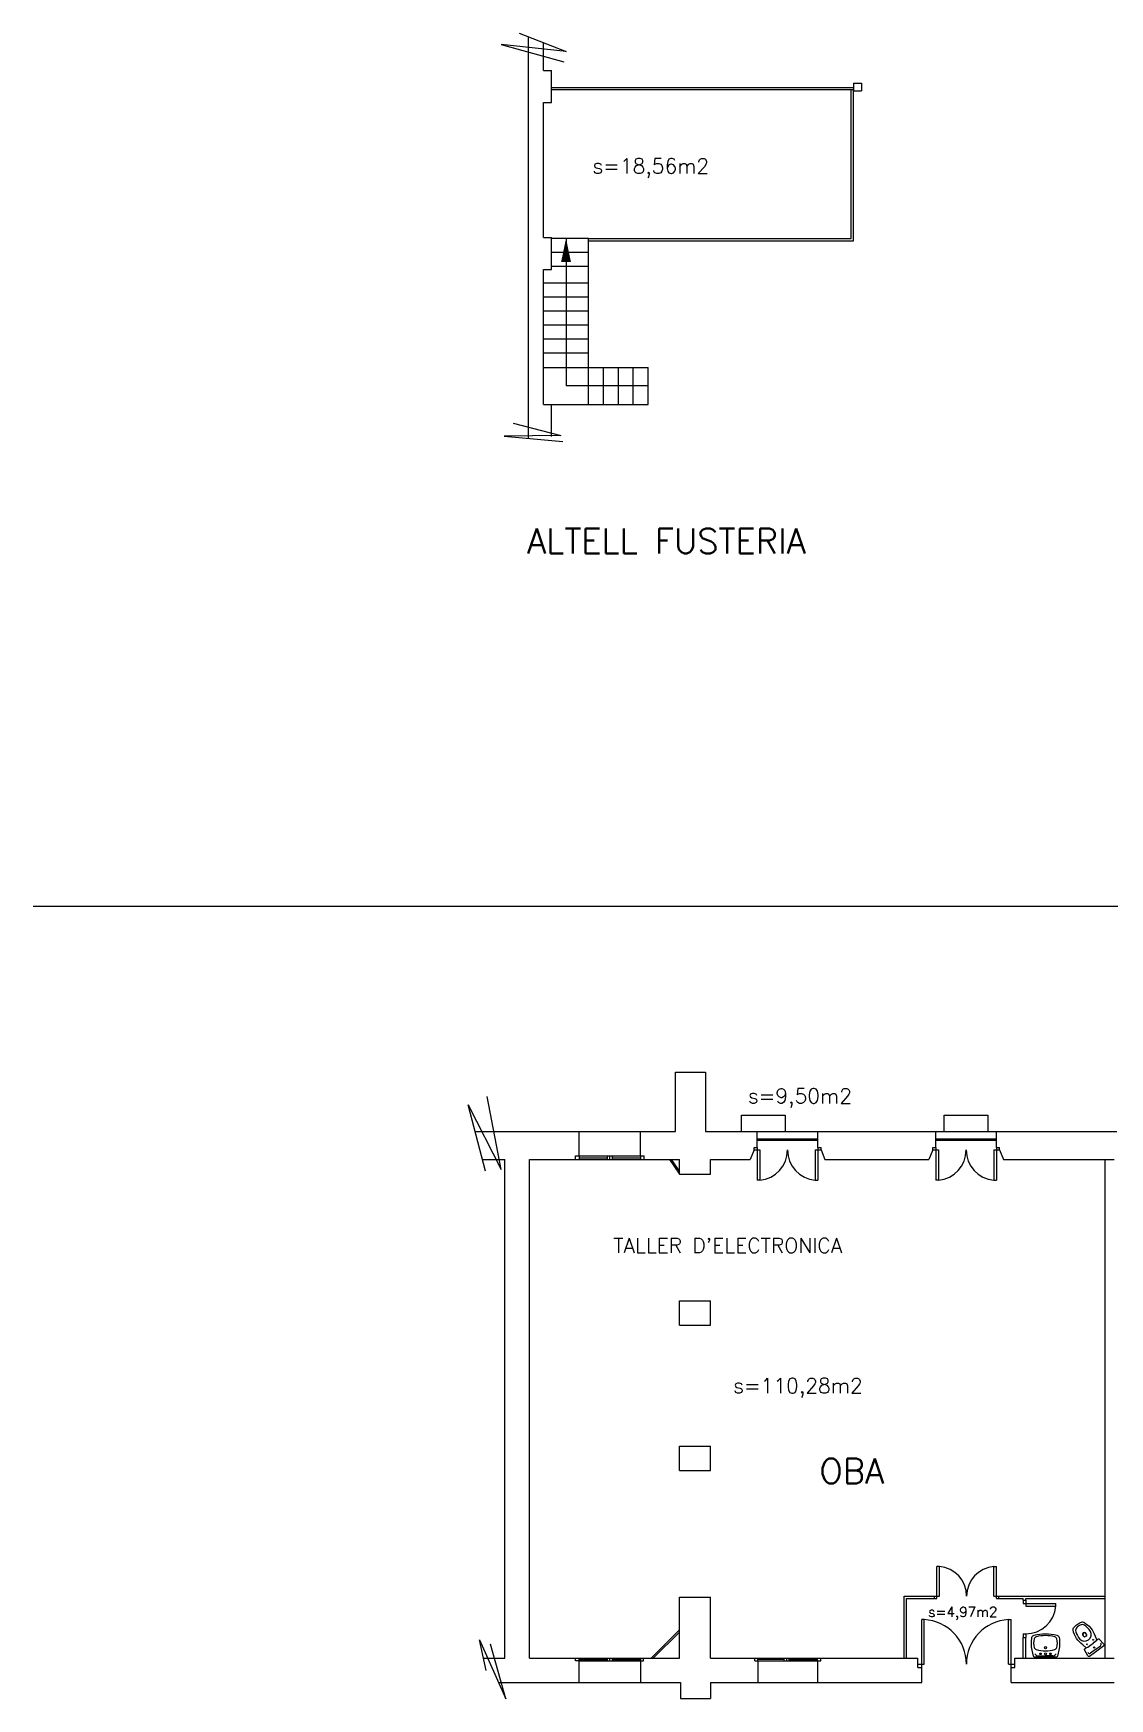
# Model space of a CAD drawing. Extents: x 546 to 754, y 37 to 203.
# Drawn here: x 690.77 to 712.46, y 43.98 to 77.54 of the extents above; entities that cross this region are included whole.
import ezdxf

# ---------------------------------------------------------------- set-up
doc = ezdxf.new("R2010")
doc.units = 0
doc.header["$MEASUREMENT"] = 0
doc.linetypes.add('PUNTOS', pattern=[0.25, 0, -0.25])
doc.layers.get('0').update_dxf_attribs({"linetype": 'CONTINUOUS'})
for name, color, linetype in [('ESCA', 4, 'CONTINUOUS'), ('MURO', 1, 'CONTINUOUS'), ('PILA', 6, 'CONTINUOUS'), ('PUER', 5, 'CONTINUOUS'), ('SANI', 4, 'CONTINUOUS'), ('SUP', 7, 'CONTINUOUS'), ('TABI', 3, 'CONTINUOUS'), ('TEXT', 7, 'CONTINUOUS'), ('VENT', 2, 'CONTINUOUS')]:
    doc.layers.add(name, color=color, linetype=linetype)
doc.styles.add('ROMANS8', font='simplex.shx')
doc.styles.add('SIMPLEX', font='simplex.shx')
doc.styles.add('SIMPLEX8', font='simplex.shx')
doc.styles.get("Standard").update_dxf_attribs({"font": 'simplex.shx'})

# ---------------------------------------------------------------- blocks, each defined once
blk = doc.blocks.new('012102')
for p in [(-0.148, -0.025), (0.148, -0.025)]:
    blk.add_line(p, (0, -0.025))
blk.add_lwpolyline([(0.221, 0, -0.356176), (0.241, -0.016), (0.266, -0.14, -0.119815), (0.273, -0.396, -0.294219), (0.228, -0.444, -0.064372), (0, -0.47, -0.064372), (-0.228, -0.444, -0.294219), (-0.273, -0.396, -0.119815), (-0.266, -0.14), (-0.241, -0.016, -0.356176), (-0.221, 0), (0, 0)], format="xyb", close=True)
at = {"linetype": 'PUNTOS'}
for centre in [(-0.1, -0.065), (0.1, -0.065)]:
    blk.add_circle(centre, 0.015, dxfattribs=at)
for centre, radius in [((0, -0.19), 0.023), ((0, -0.065), 0.0175)]:
    blk.add_circle(centre, radius)
for centre, radius, start, end in [((0.04, -0.279), 0.28, 161.6517, 198.3483), ((-0.169, -0.21), 0.06, 106.3491, 161.6517), ((-0.151, -0.092), 0.067, 87.0352, 159.0483), ((-0.007, -0.761), 0.634, 89.3416, 106.3491), ((0.007, -0.761), 0.634, 73.6509, 90.6584), ((0.151, -0.092), 0.067, 20.9517, 92.9648), ((0.169, -0.21), 0.06, 18.3483, 73.6509), ((-0.04, -0.279), 0.28, 341.6517, 18.3483), ((-0.169, -0.349), 0.06, 198.3483, 253.6509), ((-0.007, 0.202), 0.634, 253.6509, 270.6584), ((0.007, 0.202), 0.634, 269.3416, 286.3491), ((0.169, -0.349), 0.06, 286.3491, 341.6517)]:
    blk.add_arc(centre, radius, start, end)
blk = doc.blocks.new('012114')
for p, q in [((0, -0.041), (-0.126, -0.041)), ((0, -0.041), (0.126, -0.041)), ((0, -0.372), (-0.025, -0.372)), ((0, -0.372), (0.025, -0.372))]:
    blk.add_line(p, q)
blk.add_lwpolyline([(0.17, -0.179, 0.006856), (0.131, -0.175), (0.152, -0.264, -0.190618), (0.133, -0.625, -0.225225), (0.1, -0.652, -0.063558), (0, -0.665, -0.063558), (-0.1, -0.652, -0.225225), (-0.133, -0.625, -0.190618), (-0.152, -0.264), (-0.131, -0.175, 0.006856), (-0.17, -0.179, -0.425204), (-0.187, -0.165), (-0.2, -0.024, -0.440217), (-0.179, 0), (0, 0), (0.179, 0, -0.440217), (0.2, -0.024), (0.187, -0.165)], format="xyb")
for centre, radius in [((-0.078, -0.225), 0.008), ((0, -0.087), 0.0125), ((0.078, -0.225), 0.008)]:
    blk.add_circle(centre, radius)
for centre, radius, start, end in [((-0.122, -0.078), 0.0372, 96.0407, 181.7016), ((0, -0.412), 0.133, 6.8934, 173.1066), ((0, -1.582), 1.413, 90, 95.3323), ((0, -1.582), 1.413, 84.6677, 90), ((0.122, -0.078), 0.0372, 358.2984, 83.9593), ((0.172, -0.164), 0.015, 263.0963, 355.2379), ((0.314, -0.419), 0.447, 176.9791, 198.8669), ((-0.033, -0.538), 0.08, 198.8669, 263.0722), ((0, -0.268), 0.352, 263.0722, 270), ((0.087, -0.406), 0.125, 168.5881, 191.4119), ((0, -0.408), 0.0386, 195.7788, 344.2212), ((-0.025, -0.382), 0.01, 90, 180), ((0, -0.422), 0.0366, 195.2314, 344.7686), ((0, -0.268), 0.352, 270, 276.9278), ((0.025, -0.382), 0.01, 0, 90), ((-0.087, -0.406), 0.125, 348.5881, 11.4119), ((0.033, -0.538), 0.08, 276.9278, 341.1331), ((-0.314, -0.419), 0.447, 341.1331, 3.0209)]:
    blk.add_arc(centre, radius, start, end)

msp = doc.modelspace()

# ---------------------------------------------------------------- linework, layer by layer
at = {"color": 4}
for p, q in [((699.76, 45.169), (700.294, 43.984)), ((699.899, 44.551), (699.76, 45.169)), ((700.294, 43.984), (699.984, 45.082))]:
    msp.add_line(p, q, dxfattribs=at)
at = {"layer": 'ESCA'}
for p, q in [((700.56, 77.541), (701.512, 77.176)), ((700.197, 77.318), (701.461, 76.965)), ((701.512, 77.176), (700.197, 77.318)), ((701.961, 73.41), (701.211, 73.41)), ((701.506, 73.41), (701.506, 70.435)), ((701.961, 70.06), (701.961, 73.41)), ((701.961, 73.126), (701.211, 73.126)), ((701.961, 72.843), (701.211, 72.843)), ((701.961, 72.51), (701.051, 72.51)), ((701.961, 72.226), (701.051, 72.226)), ((701.961, 71.943), (701.051, 71.943)), ((701.961, 71.66), (701.051, 71.66)), ((701.961, 71.376), (701.051, 71.376)), ((701.961, 71.093), (701.051, 71.093)), ((701.051, 70.81), (703.161, 70.81)), ((702.261, 70.06), (702.261, 70.81)), ((702.561, 70.06), (702.561, 70.81)), ((702.861, 70.06), (702.861, 70.81)), ((703.161, 70.06), (703.161, 70.81)), ((703.161, 70.435), (701.506, 70.435)), ((701.051, 70.06), (703.161, 70.06)), ((700.44, 69.689), (701.4, 69.435)), ((701.4, 69.435), (700.257, 69.425)), ((700.257, 69.425), (701.441, 69.313))]:
    msp.add_line(p, q, dxfattribs=at)
msp.add_lwpolyline([(701.506, 73.41, 0, 0.2, 0), (701.506, 72.93, 0.2, 0.2, 0)], format="xyseb", dxfattribs=at)
at = {"layer": 'MURO'}
for p, q in [((700.751, 69.378), (700.751, 77.468)), ((701.051, 76.79), (701.051, 77.353)), ((701.051, 76.79), (701.211, 76.79)), ((701.211, 76.15), (701.211, 76.79)), ((701.051, 76.15), (701.211, 76.15)), ((701.051, 73.425), (701.051, 76.15)), ((701.051, 73.425), (701.211, 73.425)), ((701.211, 72.785), (701.211, 73.425)), ((701.051, 72.785), (701.211, 72.785)), ((701.051, 70.06), (701.051, 72.785)), ((701.051, 70.06), (701.211, 70.06)), ((701.211, 69.42), (701.211, 70.06)), ((690.77, 59.953), (730.155, 59.953)), ((703.715, 56.61), (704.315, 56.61)), ((703.715, 55.41), (703.715, 56.61)), ((704.315, 56.61), (704.315, 55.41)), ((705.045, 55.74), (705.925, 55.74)), ((705.045, 55.41), (705.045, 55.74)), ((705.925, 55.74), (705.925, 55.41)), ((709.125, 55.74), (710.005, 55.74)), ((709.125, 55.41), (709.125, 55.74)), ((710.005, 55.74), (710.005, 55.41)), ((699.678, 55.41), (701.77, 55.41)), ((701.77, 54.92), (701.77, 55.41)), ((703.01, 55.41), (703.715, 55.41)), ((703.01, 54.92), (703.01, 55.41)), ((704.315, 55.41), (712.605, 55.41)), ((705.36, 55.09), (705.36, 55.41)), ((706.58, 55.09), (706.58, 55.41)), ((708.96, 55.09), (708.96, 55.41)), ((710.18, 55.09), (710.18, 55.41)), ((705.295, 55.04), (705.22, 54.85)), ((705.295, 55.09), (705.36, 55.09)), ((705.295, 55.04), (705.295, 55.09)), ((706.58, 55.09), (706.645, 55.09)), ((706.645, 55.04), (706.645, 55.09)), ((706.645, 55.04), (706.72, 54.85)), ((708.895, 55.04), (708.82, 54.85)), ((708.895, 55.04), (708.895, 55.09)), ((708.895, 55.09), (708.96, 55.09)), ((710.18, 55.09), (710.245, 55.09)), ((710.245, 55.04), (710.245, 55.09)), ((710.245, 55.04), (710.32, 54.85)), ((699.825, 54.85), (700.27, 54.85)), ((700.27, 44.8), (700.27, 54.85)), ((700.77, 44.8), (700.77, 54.85)), ((700.77, 54.85), (701.7, 54.85)), ((701.7, 54.85), (701.7, 54.92)), ((701.7, 54.92), (701.77, 54.92)), ((703.01, 54.92), (703.08, 54.92)), ((703.08, 54.85), (703.08, 54.92)), ((703.08, 54.85), (703.79, 54.85)), ((703.79, 54.55), (703.79, 54.85)), ((704.42, 54.85), (705.22, 54.85)), ((704.42, 54.55), (704.42, 54.85)), ((706.72, 54.85), (708.82, 54.85)), ((710.32, 54.85), (712.555, 54.85)), ((703.79, 54.55), (704.42, 54.55)), ((703.79, 51.51), (703.79, 52)), ((703.79, 52), (704.42, 52)), ((704.42, 51.51), (704.42, 52)), ((703.79, 51.51), (704.42, 51.51)), ((703.79, 48.58), (703.79, 49.07)), ((703.79, 49.07), (704.42, 49.07)), ((704.42, 48.58), (704.42, 49.07)), ((703.79, 48.58), (704.42, 48.58)), ((703.79, 46.03), (704.42, 46.03)), ((703.79, 44.8), (703.79, 46.03)), ((704.42, 44.8), (704.42, 46.03)), ((699.843, 44.8), (700.27, 44.8)), ((700.77, 44.8), (701.7, 44.8)), ((701.7, 44.75), (701.7, 44.8)), ((701.765, 44.75), (701.7, 44.75)), ((701.765, 44.75), (701.765, 44.31)), ((703.005, 44.75), (703.005, 44.31)), ((703.005, 44.75), (703.07, 44.75)), ((703.07, 44.75), (703.07, 44.8)), ((703.07, 44.8), (703.79, 44.8)), ((704.42, 44.8), (705.309, 44.8)), ((705.309, 44.75), (705.309, 44.8)), ((705.309, 44.75), (705.374, 44.75)), ((705.374, 44.75), (705.374, 44.31)), ((706.575, 44.75), (706.575, 44.31)), ((706.575, 44.75), (706.64, 44.75)), ((706.64, 44.75), (706.64, 44.8)), ((706.64, 44.8), (708.599, 44.8)), ((708.599, 44.61), (708.599, 44.8)), ((710.549, 44.8), (712.555, 44.8)), ((710.549, 44.61), (710.549, 44.8)), ((700.147, 44.31), (700.27, 44.31)), ((700.147, 44.31), (701.765, 44.31)), ((703.005, 44.31), (703.815, 44.31)), ((703.815, 44.31), (703.815, 43.99)), ((704.415, 44.31), (705.374, 44.31)), ((704.415, 44.31), (704.415, 43.99)), ((706.575, 44.31), (708.674, 44.31)), ((708.599, 44.61), (708.674, 44.61)), ((708.674, 44.31), (708.674, 44.61)), ((710.474, 44.31), (710.474, 44.61)), ((710.474, 44.61), (710.549, 44.61)), ((710.474, 44.31), (712.555, 44.31)), ((703.815, 43.99), (704.415, 43.99))]:
    msp.add_line(p, q, dxfattribs=at)
at = {"layer": 'MURO', "color": 4}
for p, q in [((700.201, 54.65), (699.916, 56.121)), ((699.537, 55.948), (700.201, 54.65)), ((699.886, 54.616), (699.537, 55.948))]:
    msp.add_line(p, q, dxfattribs=at)
at = {"layer": 'PILA'}
for p, q in [((707.301, 76.54), (707.461, 76.54)), ((707.301, 76.54), (707.301, 76.38)), ((707.461, 76.54), (707.461, 76.38)), ((707.301, 76.38), (707.461, 76.38))]:
    msp.add_line(p, q, dxfattribs=at)
at = {"layer": 'PUER'}
for p, q in [((705.295, 55.04), (705.41, 55.04)), ((705.36, 55.09), (705.36, 54.43)), ((705.41, 55.04), (705.41, 54.432)), ((706.53, 55.04), (706.645, 55.04)), ((706.53, 55.04), (706.53, 54.432)), ((706.58, 55.09), (706.58, 54.43)), ((708.895, 55.04), (709.01, 55.04)), ((708.96, 55.09), (708.96, 54.43)), ((709.01, 55.04), (709.01, 54.432)), ((710.13, 55.04), (710.245, 55.04)), ((710.13, 55.04), (710.13, 54.432)), ((710.18, 55.09), (710.18, 54.43)), ((705.41, 54.432), (705.36, 54.43)), ((706.53, 54.432), (706.58, 54.43)), ((709.01, 54.432), (708.96, 54.43)), ((710.13, 54.432), (710.18, 54.43)), ((708.98, 46), (708.98, 46.647)), ((709.03, 46.647), (708.98, 46.647)), ((709.03, 46.05), (709.03, 46.647)), ((710.13, 46.647), (710.18, 46.647)), ((710.13, 46.05), (710.13, 46.647)), ((710.18, 46), (710.18, 46.65)), ((708.93, 46.05), (709.03, 46.05)), ((708.93, 46), (708.98, 46)), ((710.13, 46.05), (710.23, 46.05)), ((710.18, 46), (710.23, 46)), ((710.72, 45.97), (710.72, 45.9)), ((710.72, 45.9), (711.378, 45.9)), ((710.77, 45.97), (710.77, 45.85)), ((710.77, 45.85), (711.378, 45.85)), ((711.378, 45.85), (711.378, 45.9)), ((708.674, 44.61), (708.674, 45.58)), ((708.724, 45.578), (708.674, 45.578)), ((708.724, 44.68), (708.724, 45.578)), ((710.424, 44.68), (710.424, 45.578)), ((710.424, 45.578), (710.474, 45.578)), ((710.474, 44.61), (710.474, 45.58)), ((710.72, 45.29), (710.72, 45.22)), ((710.72, 45.29), (710.77, 45.29)), ((710.77, 45.29), (710.77, 45.22)), ((708.599, 44.68), (708.724, 44.68)), ((710.424, 44.68), (710.549, 44.68))]:
    msp.add_line(p, q, dxfattribs=at)
for centre, radius, start, end in [((705.36, 55.04), 0.61, 274.7017, 0), ((706.58, 55.04), 0.61, 180, 265.2983), ((708.96, 55.04), 0.61, 274.7017, 0), ((710.18, 55.04), 0.61, 180, 265.2983), ((708.98, 46.05), 0.6, 0, 85.2198), ((710.18, 46.05), 0.6, 94.7802, 180), ((710.77, 45.9), 0.61, 270, 355.2983), ((708.674, 44.68), 0.9, 0, 86.8153), ((710.474, 44.68), 0.9, 93.1847, 180)]:
    msp.add_arc(centre, radius, start, end, dxfattribs=at)
at = {"layer": 'TABI'}
for p, q in [((701.211, 76.45), (707.301, 76.45)), ((701.211, 76.41), (707.301, 76.41)), ((707.251, 73.41), (707.251, 76.41)), ((707.301, 73.36), (707.301, 76.41)), ((701.961, 73.41), (707.251, 73.41)), ((701.961, 73.36), (707.301, 73.36)), ((703.59, 54.85), (703.79, 54.55)), ((703.626, 54.85), (703.79, 54.604)), ((712.37, 44.8), (712.37, 54.85)), ((708.32, 46.05), (708.93, 46.05)), ((708.32, 44.8), (708.32, 46.05)), ((708.37, 46), (708.93, 46)), ((708.37, 44.8), (708.37, 46)), ((708.93, 46), (708.93, 46.05)), ((710.23, 46.05), (712.37, 46.05)), ((710.23, 46), (710.23, 46.05)), ((710.23, 46), (710.72, 46)), ((710.72, 45.97), (710.72, 46)), ((710.77, 46), (712.37, 46)), ((710.77, 45.97), (710.77, 46)), ((710.72, 45.97), (710.77, 45.97)), ((703.23, 44.81), (703.79, 45.37)), ((703.272, 44.81), (703.79, 45.327)), ((710.72, 45.22), (710.77, 45.22)), ((710.72, 44.8), (710.72, 45.22)), ((710.77, 44.8), (710.77, 45.22))]:
    msp.add_line(p, q, dxfattribs=at)
at = {"layer": 'VENT'}
for p, q in [((701.77, 55.41), (703.01, 55.41)), ((701.7, 54.85), (703.08, 54.85)), ((701.77, 54.92), (703.01, 54.92)), ((701.77, 54.92), (701.77, 54.85)), ((701.77, 54.885), (702.34, 54.885)), ((702.34, 54.85), (702.34, 54.92)), ((702.39, 54.85), (702.39, 54.92)), ((702.44, 54.85), (702.44, 54.92)), ((702.44, 54.885), (703.01, 54.885)), ((703.01, 54.92), (703.01, 54.85)), ((701.7, 44.8), (703.07, 44.8)), ((701.765, 44.8), (701.765, 44.75)), ((701.765, 44.775), (702.335, 44.775)), ((701.765, 44.75), (703.005, 44.75)), ((702.335, 44.8), (702.335, 44.75)), ((702.385, 44.8), (702.385, 44.75)), ((702.435, 44.8), (702.435, 44.75)), ((702.435, 44.775), (703.005, 44.775)), ((703.005, 44.8), (703.005, 44.75)), ((705.309, 44.8), (706.64, 44.8)), ((705.335, 44.75), (706.575, 44.75)), ((705.374, 44.75), (705.374, 44.8)), ((705.905, 44.775), (705.374, 44.775)), ((705.905, 44.75), (705.905, 44.8)), ((705.955, 44.75), (705.955, 44.8)), ((706.005, 44.75), (706.005, 44.8)), ((706.005, 44.775), (706.575, 44.775)), ((706.575, 44.75), (706.575, 44.8)), ((701.765, 44.31), (703.005, 44.31)), ((705.374, 44.31), (706.575, 44.31))]:
    msp.add_line(p, q, dxfattribs=at)
at = {"layer": 'VENT', "color": 4}
for p, q in [((705.36, 55.265), (706.58, 55.265)), ((705.36, 55.235), (706.58, 55.235)), ((708.96, 55.265), (710.18, 55.265)), ((708.96, 55.235), (710.18, 55.235))]:
    msp.add_line(p, q, dxfattribs=at)

# ---------------------------------------------------------------- block references
at = {"layer": 'SANI'}
for name, p, rotation in [('012114', (712.2, 44.943), 216.2022895325699), ('012102', (711.169, 44.823), 180)]:
    msp.add_blockref(name, p, dxfattribs=dict(at, rotation=rotation))

# ---------------------------------------------------------------- texts
at = {"layer": 'SUP', "style": 'SIMPLEX'}
for s, height, p in [('s=18,56m2', 0.3, (702.038, 74.718)), ('s=9,50m2', 0.3, (705.172, 55.98)), ('s=110,28m2', 0.3, (704.874, 50.142)), ('s=4,97m2', 0.2, (708.803, 45.633))]:
    msp.add_text(s, height=height, dxfattribs=at).set_placement(p)
at = {"layer": 'TABI', "color": 4, "insert": (706.613, 48.821), "char_height": 0.5, "attachment_point": 1, "style": 'ROMANS8'}
msp.add_mtext('OBA', dxfattribs=at)
at = {"layer": 'TEXT'}
msp.add_text('ALTELL FUSTERIA', height=0.5, dxfattribs=at).set_placement((700.723, 67.06))
at = {"layer": 'TEXT', "style": 'SIMPLEX8'}
msp.add_text("TALLER D'ELECTRONICA", height=0.3, dxfattribs=at).set_placement((702.458, 52.965))

doc.saveas('drawing.dxf')
